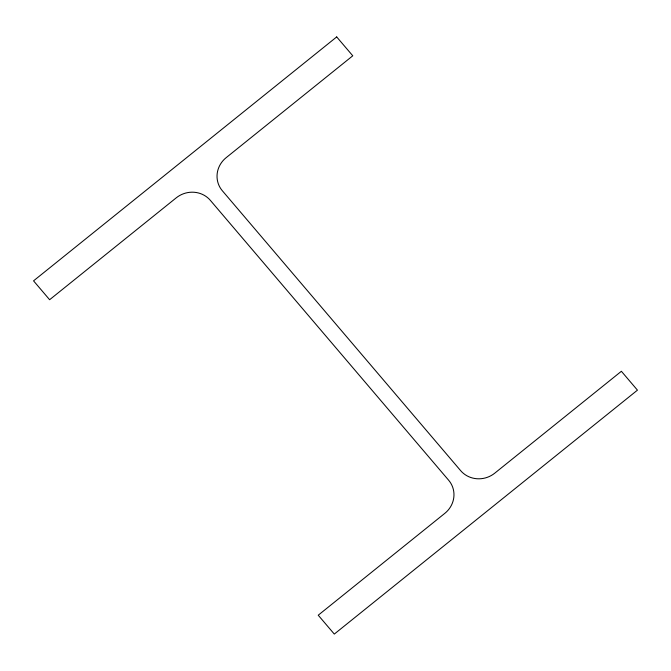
<?xml version="1.0" encoding="UTF-8"?>
<svg xmlns="http://www.w3.org/2000/svg" width="671" height="671" viewBox="0 0 671 671"><rect width="100%" height="100%" fill="white"/><g stroke="black" fill="none" stroke-linecap="round" stroke-linejoin="round"><path stroke-width="1.01" d="M336.699 36.922L33.55 280.847L49.62 299.719L176.23 197.844A24.466 23.284 -22.6 0 1 210.375 200.369L448.664 480.251A24.466 23.284 -22.6 0 1 444.839 513.332L318.23 615.206L334.301 634.078L637.45 390.153L621.38 371.281L494.77 473.156A24.466 23.284 -22.6 0 1 460.625 470.631L222.336 190.749A24.466 23.284 -22.6 0 1 226.161 157.668L352.77 55.794L336.699 36.922"/></g></svg>
